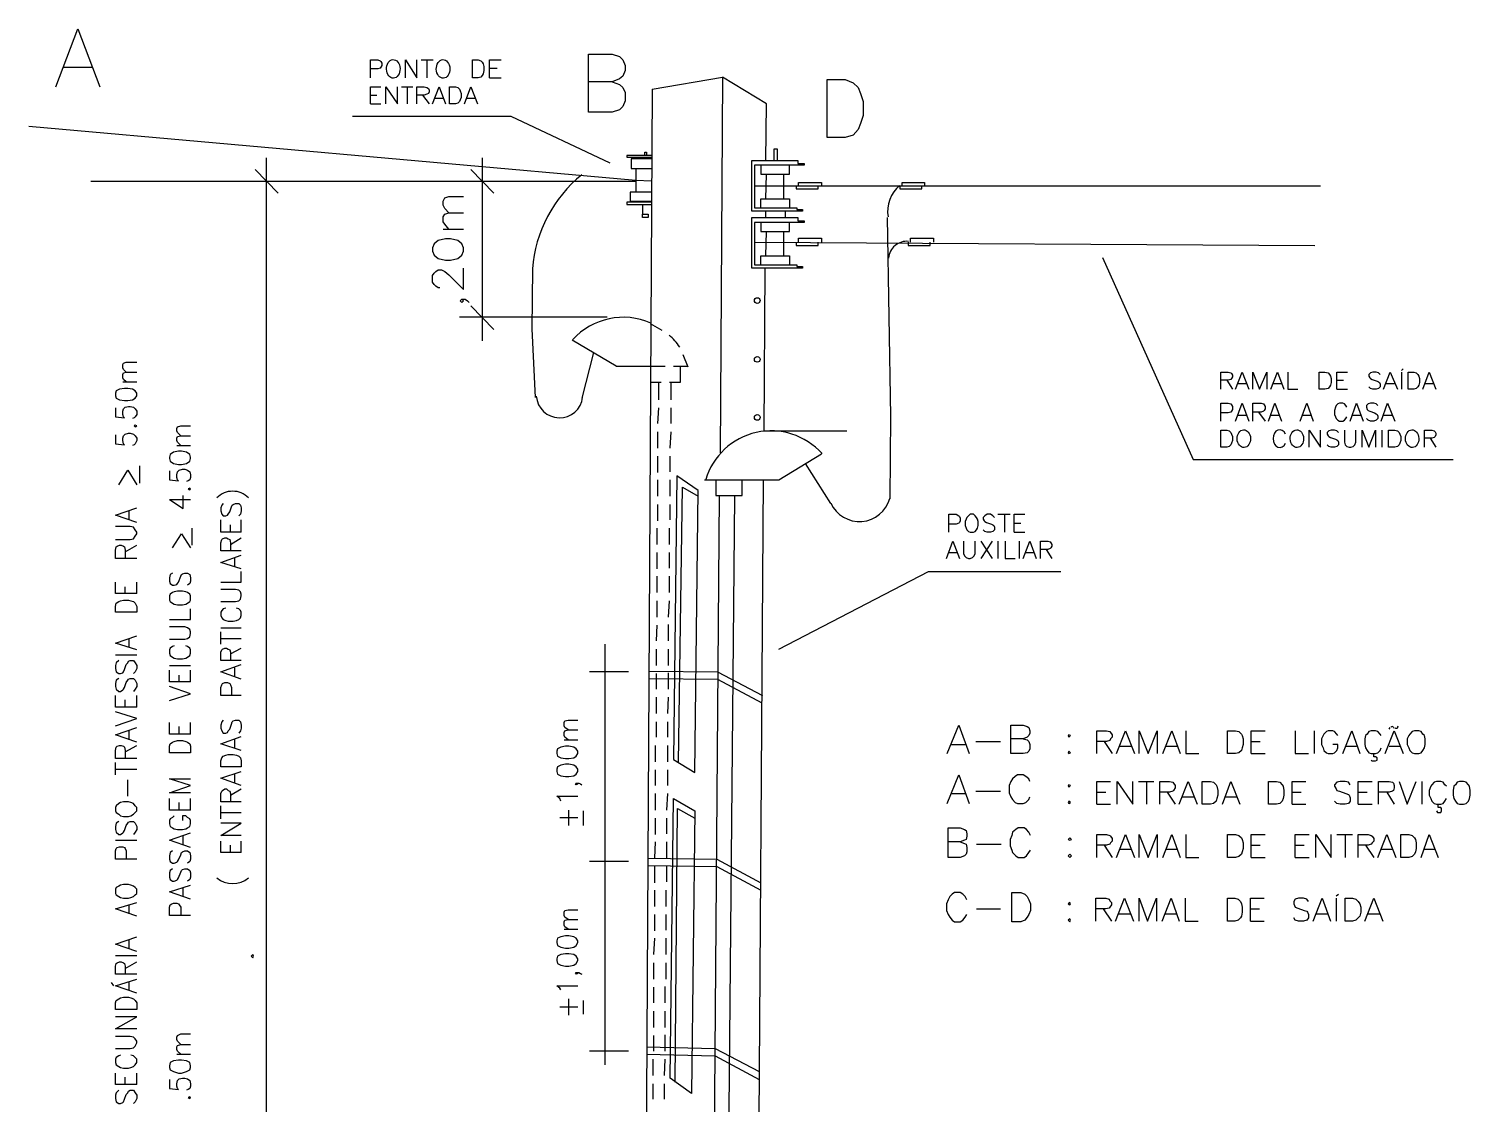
# Model space of a CAD drawing. Header units: millimetres. Extents: x 58 to 939, y 54 to 473.
# Drawn here: x 90.6 to 165.3, y 416.5 to 472.2 of the extents above; entities that cross this region are included whole.
import ezdxf

# ---------------------------------------------------------------- set-up
doc = ezdxf.new("R2010")
doc.units = ezdxf.units.MM
doc.layers.add('PDF_Geometry', color=7, linetype='Continuous')

msp = doc.modelspace()

# ---------------------------------------------------------------- linework, layer by layer
at = {"layer": 'PDF_Geometry', "lineweight": -3}
for points in [[(92.015, 469.197), (93.158, 472.202), (94.301, 469.197)], [(108.314, 469.662), (108.314, 470.594), (108.695, 470.594), (108.822, 470.551), (108.864, 470.509), (108.906, 470.424), (108.906, 470.297), (108.864, 470.213), (108.822, 470.17), (108.695, 470.128), (108.314, 470.128)], [(110.134, 469.662), (110.134, 470.594), (110.727, 469.662), (110.727, 470.594)], [(110.938, 470.594), (111.573, 470.594)], [(111.235, 470.594), (111.235, 469.662)], [(114.494, 469.662), (114.494, 470.594), (115.087, 470.594)], [(119.617, 467.884), (119.617, 470.89), (120.845, 470.89), (121.226, 470.763), (121.395, 470.594), (121.522, 470.297), (121.522, 470.043), (121.395, 469.747), (121.226, 469.62), (120.845, 469.451), (119.617, 469.451)], [(92.438, 470.213), (93.877, 470.213)], [(114.494, 470.17), (114.875, 470.17)], [(108.314, 468.308), (108.314, 469.197), (108.864, 469.197)], [(109.118, 468.308), (109.118, 469.197), (109.711, 468.308), (109.711, 469.197)], [(109.922, 469.197), (110.515, 469.197)], [(110.219, 469.197), (110.219, 468.308)], [(110.727, 468.308), (110.727, 469.197), (111.108, 469.197), (111.235, 469.154), (111.319, 469.112), (111.362, 469.027), (111.362, 468.943), (111.319, 468.858), (111.235, 468.816), (111.108, 468.773), (110.727, 468.773)], [(111.531, 468.308), (111.87, 469.197), (112.208, 468.308)], [(113.182, 468.308), (113.521, 469.197), (113.859, 468.308)], [(114.494, 469.662), (115.087, 469.662)], [(120.845, 469.451), (121.226, 469.324), (121.395, 469.154), (121.522, 468.9), (121.522, 468.477), (121.395, 468.181), (121.226, 468.011), (120.845, 467.884), (119.617, 467.884)], [(122.919, 469.07), (122.58, 410.648)], [(122.919, 469.07), (126.56, 469.705), (126.433, 450.231)], [(128.804, 465.386), (128.846, 468.308), (126.56, 469.705)], [(108.314, 468.773), (108.652, 468.773)], [(108.314, 468.308), (108.864, 468.308)], [(111.023, 468.773), (111.362, 468.308)], [(111.658, 468.604), (112.081, 468.604)], [(113.309, 468.604), (113.732, 468.604)], [(107.382, 467.673), (115.595, 467.673), (120.718, 465.259)], [(90.618, 467.165), (122.072, 464.37), (122.877, 464.328)], [(102.937, 382.791), (102.937, 465.513)], [(114.113, 465.513), (114.113, 456.03)], [(122.919, 465.64), (121.607, 465.64), (121.607, 465.556), (122.919, 465.556)], [(122.919, 465.471), (121.818, 465.471), (121.818, 464.963), (122.877, 464.963)], [(122.538, 465.64), (122.538, 465.81), (122.623, 465.81), (122.623, 465.64)], [(129.227, 465.386), (129.227, 465.979), (129.396, 465.979), (129.396, 465.386)], [(103.53, 463.693), (102.344, 464.921)], [(114.706, 463.693), (113.521, 464.921)], [(122.072, 464.963), (122.072, 463.735)], [(128.55, 465.132), (128.55, 464.667), (130.031, 464.667), (130.031, 465.132)], [(128.804, 463.397), (128.846, 464.667)], [(129.735, 463.397), (129.735, 464.667)], [(122.072, 464.286), (93.835, 464.286)], [(112.716, 464.286), (101.752, 464.286)], [(118.262, 464.286), (112.928, 464.286)], [(128.211, 464.074), (157.549, 464.074)], [(130.37, 464.074), (130.37, 463.905), (131.513, 463.905), (131.513, 464.074)], [(130.497, 464.074), (130.497, 464.243), (131.682, 464.243), (131.682, 464.074)], [(135.747, 464.074), (135.747, 463.905), (136.89, 463.905), (136.89, 464.074)], [(135.874, 464.074), (135.874, 464.243), (137.017, 464.243), (137.017, 464.074)], [(112.378, 462.677), (112.166, 462.889), (112.081, 463.058), (112.081, 463.27), (112.166, 463.439), (112.378, 463.524), (113.14, 463.524)], [(122.877, 463.227), (121.607, 463.227), (121.607, 463.1), (122.877, 463.1)], [(122.877, 463.735), (121.776, 463.735), (121.776, 463.27), (122.877, 463.27)], [(122.411, 463.1), (122.411, 462.592), (122.707, 462.592), (122.707, 462.423), (122.411, 462.423), (122.411, 462.592)], [(128.55, 462.931), (128.55, 463.397), (130.031, 463.397), (130.031, 462.931)], [(112.378, 461.83), (112.166, 462.084), (112.081, 462.211), (112.081, 462.465), (112.166, 462.592), (112.378, 462.677), (113.14, 462.677)], [(128.804, 462.423), (128.804, 462.762)], [(129.82, 462.423), (129.82, 462.762)], [(135.239, 447.86), (135.281, 452.136), (135.112, 462.423)], [(112.081, 461.83), (113.14, 461.83)], [(128.55, 462.169), (128.55, 461.703), (130.031, 461.703), (130.031, 462.169)], [(128.804, 460.433), (128.846, 461.703)], [(129.735, 460.433), (129.735, 461.703)], [(128.211, 461.153), (157.253, 460.984)], [(130.37, 461.153), (130.37, 460.984), (131.513, 460.984), (131.513, 461.153)], [(130.497, 461.153), (130.497, 461.365), (131.682, 461.365), (131.682, 461.153)], [(136.17, 461.153), (136.17, 460.984), (137.313, 460.984), (137.313, 461.153)], [(136.297, 461.153), (136.297, 461.365), (137.482, 461.365), (137.482, 461.153)], [(128.55, 459.968), (128.55, 460.433), (130.031, 460.433), (130.031, 459.968)], [(146.246, 460.349), (150.945, 449.892), (164.407, 449.892)], [(111.912, 458.782), (111.827, 458.782), (111.7, 458.867), (111.616, 458.952), (111.531, 459.079), (111.531, 459.417), (111.616, 459.544), (111.7, 459.629), (111.827, 459.714), (111.997, 459.714), (112.166, 459.629), (112.378, 459.46), (113.14, 458.698), (113.14, 459.798)], [(116.865, 453.109), (116.696, 456.665), (116.738, 459.756)], [(128.719, 451.374), (128.761, 459.798)], [(113.055, 458.19), (113.14, 458.105), (113.055, 458.02), (112.97, 458.105), (113.055, 458.19), (113.224, 458.19), (113.351, 458.105), (113.436, 458.02)], [(113.521, 457.851), (114.706, 456.623)], [(120.591, 457.258), (112.928, 457.258)], [(123.427, 456.581), (122.834, 456.919)], [(121.056, 454.718), (118.77, 456.073)], [(95.655, 454.422), (95.528, 454.549), (95.486, 454.633), (95.486, 454.803), (95.528, 454.887), (95.655, 454.93), (96.206, 454.93)], [(119.871, 455.438), (119.278, 453.067)], [(124.782, 454.676), (124.528, 455.311)], [(95.655, 453.914), (95.528, 454.041), (95.486, 454.125), (95.486, 454.295), (95.528, 454.379), (95.655, 454.422), (96.206, 454.422)], [(121.056, 454.718), (122.834, 454.718)], [(122.834, 454.718), (123.596, 454.718)], [(124.358, 454.718), (124.358, 453.871), (123.808, 453.871)], [(124.02, 454.718), (124.782, 454.718)], [(152.384, 453.533), (152.384, 454.422), (152.765, 454.422), (152.892, 454.379), (152.934, 454.337), (152.977, 454.252), (152.977, 454.168), (152.934, 454.083), (152.892, 454.041), (152.765, 453.998), (152.384, 453.998)], [(153.146, 453.533), (153.485, 454.422), (153.823, 453.533)], [(154.035, 453.533), (154.035, 454.422), (154.374, 453.533), (154.755, 454.422), (154.755, 453.533)], [(154.967, 453.533), (155.305, 454.422), (155.644, 453.533)], [(155.856, 454.422), (155.856, 453.533), (156.364, 453.533)], [(158.396, 453.533), (158.396, 454.422), (158.946, 454.422)], [(160.639, 454.295), (160.555, 454.379), (160.428, 454.422), (160.258, 454.422), (160.131, 454.379), (160.047, 454.295), (160.047, 454.21), (160.089, 454.125), (160.131, 454.083), (160.216, 454.041), (160.47, 453.956), (160.555, 453.914), (160.597, 453.871), (160.639, 453.787), (160.639, 453.66), (160.555, 453.575), (160.428, 453.533), (160.258, 453.533), (160.131, 453.575), (160.047, 453.66)], [(160.809, 453.533), (161.147, 454.422), (161.528, 453.533)], [(161.74, 454.506), (161.825, 454.591)], [(161.74, 454.422), (161.74, 453.533)], [(162.841, 453.533), (163.179, 454.422), (163.518, 453.533)], [(95.486, 453.914), (96.206, 453.914)], [(123.385, 453.871), (122.834, 453.871)], [(123.258, 452.982), (123.258, 453.871)], [(123.893, 452.982), (123.893, 453.871)], [(152.68, 453.998), (152.977, 453.533)], [(153.273, 453.829), (153.696, 453.829)], [(155.094, 453.829), (155.517, 453.829)], [(158.396, 453.998), (158.734, 453.998)], [(158.396, 453.533), (158.946, 453.533)], [(160.936, 453.829), (161.401, 453.829)], [(162.968, 453.829), (163.391, 453.829)], [(95.105, 452.559), (95.105, 452.093), (95.571, 452.051), (95.528, 452.093), (95.486, 452.22), (95.486, 452.39), (95.528, 452.517), (95.613, 452.601), (95.782, 452.644), (95.867, 452.644), (96.036, 452.601), (96.121, 452.517), (96.206, 452.39), (96.206, 452.22), (96.121, 452.093), (96.079, 452.051), (95.994, 452.009)], [(123.215, 451.755), (123.258, 452.559)], [(123.893, 451.755), (123.893, 452.559)], [(152.384, 451.882), (152.384, 452.813), (152.765, 452.813), (152.892, 452.771), (152.934, 452.728), (152.977, 452.644), (152.977, 452.474), (152.934, 452.39), (152.892, 452.347), (152.765, 452.305), (152.384, 452.305)], [(153.146, 451.882), (153.485, 452.813), (153.823, 451.882)], [(154.035, 451.882), (154.035, 452.813), (154.459, 452.813), (154.586, 452.771), (154.628, 452.728), (154.67, 452.644), (154.67, 452.517), (154.628, 452.432), (154.586, 452.39), (154.459, 452.347), (154.035, 452.347)], [(154.84, 451.882), (155.178, 452.813), (155.517, 451.882)], [(156.491, 451.882), (156.829, 452.813), (157.168, 451.882)], [(158.904, 452.601), (158.861, 452.686), (158.777, 452.771), (158.692, 452.813), (158.523, 452.813), (158.438, 452.771), (158.353, 452.686), (158.311, 452.601), (158.269, 452.432), (158.269, 452.22), (158.311, 452.093), (158.353, 452.009), (158.438, 451.924), (158.523, 451.882), (158.692, 451.882), (158.777, 451.924), (158.861, 452.009), (158.904, 452.093)], [(159.073, 451.882), (159.412, 452.813), (159.75, 451.882)], [(160.512, 452.686), (160.428, 452.771), (160.301, 452.813), (160.131, 452.813), (160.004, 452.771), (159.92, 452.686), (159.92, 452.601), (159.962, 452.474), (160.004, 452.432), (160.089, 452.39), (160.343, 452.305), (160.428, 452.263), (160.47, 452.22), (160.512, 452.136), (160.512, 452.009), (160.428, 451.924), (160.301, 451.882), (160.131, 451.882), (160.004, 451.924), (159.92, 452.009)], [(160.682, 451.882), (161.02, 452.813), (161.401, 451.882)], [(153.273, 452.178), (153.696, 452.178)], [(154.332, 452.347), (154.67, 451.882)], [(154.967, 452.178), (155.39, 452.178)], [(156.618, 452.178), (157.041, 452.178)], [(159.2, 452.178), (159.623, 452.178)], [(160.809, 452.178), (161.274, 452.178)], [(95.105, 451.162), (95.105, 450.696), (95.571, 450.654), (95.528, 450.696), (95.486, 450.866), (95.486, 450.993), (95.528, 451.12), (95.613, 451.204), (95.782, 451.247), (95.867, 451.247), (96.036, 451.204), (96.121, 451.12), (96.206, 450.993), (96.206, 450.866), (96.121, 450.696), (96.079, 450.654), (95.994, 450.612)], [(98.492, 451.12), (98.323, 451.289), (98.28, 451.374), (98.28, 451.501), (98.323, 451.585), (98.492, 451.628), (99, 451.628)], [(98.492, 450.612), (98.323, 450.781), (98.28, 450.866), (98.28, 450.993), (98.323, 451.077), (98.492, 451.12), (99, 451.12)], [(123.215, 450.485), (123.215, 451.331)], [(123.85, 450.485), (123.893, 451.331)], [(128.719, 451.374), (132.995, 451.374)], [(156.956, 450.527), (156.956, 451.416), (157.549, 450.527), (157.549, 451.416)], [(158.48, 451.289), (158.396, 451.374), (158.269, 451.416), (158.099, 451.416), (157.972, 451.374), (157.888, 451.289), (157.888, 451.204), (157.93, 451.12), (157.972, 451.077), (158.057, 451.035), (158.311, 450.95), (158.396, 450.908), (158.438, 450.866), (158.48, 450.781), (158.48, 450.654), (158.396, 450.569), (158.269, 450.527), (158.099, 450.527), (157.972, 450.569), (157.888, 450.654)], [(158.777, 451.416), (158.777, 450.781), (158.819, 450.654), (158.904, 450.569), (159.031, 450.527), (159.115, 450.527), (159.242, 450.569), (159.327, 450.654), (159.369, 450.781), (159.369, 451.416)], [(159.708, 450.527), (159.708, 451.416), (160.047, 450.527), (160.385, 451.416), (160.385, 450.527)], [(160.724, 451.416), (160.724, 450.527)], [(162.925, 450.527), (162.925, 451.416), (163.306, 451.416), (163.433, 451.374), (163.476, 451.331), (163.518, 451.247), (163.518, 451.162), (163.476, 451.077), (163.433, 451.035), (163.306, 450.993), (162.925, 450.993)], [(98.28, 450.612), (99, 450.612)], [(163.222, 450.993), (163.518, 450.527)], [(123.215, 449.215), (123.215, 450.061)], [(123.85, 449.257), (123.85, 450.061)], [(125.629, 448.834), (129.481, 448.834), (131.682, 450.188)], [(130.836, 449.68), (132.148, 447.606)], [(95.274, 448.58), (95.74, 449.342), (96.206, 448.58)], [(96.375, 448.664), (96.375, 449.553)], [(97.899, 449.299), (97.899, 448.834), (98.365, 448.791), (98.323, 448.834), (98.28, 448.961), (98.28, 449.088), (98.323, 449.257), (98.407, 449.342), (98.577, 449.384), (98.704, 449.384), (98.831, 449.342), (98.958, 449.257), (99, 449.088), (99, 448.961), (98.958, 448.834), (98.873, 448.791), (98.788, 448.749)], [(123.215, 447.987), (123.215, 448.834)], [(123.85, 447.987), (123.85, 448.834)], [(126.221, 448.834), (126.221, 448.029), (127.576, 448.029), (127.576, 448.834)], [(128.423, 410.563), (128.677, 448.834)], [(124.274, 434.186), (124.485, 448.453), (125.29, 447.987)], [(96.206, 446.632), (95.105, 447.013), (96.206, 447.394)], [(97.899, 447.818), (98.619, 447.352), (98.619, 448.029)], [(97.899, 447.818), (99, 447.818)], [(100.693, 447.606), (100.609, 447.521), (100.566, 447.394), (100.566, 447.225), (100.609, 447.055), (100.693, 446.971), (100.82, 446.971), (100.905, 447.013), (100.947, 447.055), (101.032, 447.182), (101.117, 447.437), (101.159, 447.521), (101.201, 447.564), (101.328, 447.606), (101.498, 447.606), (101.582, 447.521), (101.625, 447.394), (101.625, 447.225), (101.582, 447.055), (101.498, 446.971)], [(123.215, 446.717), (123.215, 447.564)], [(123.85, 446.759), (123.85, 447.564)], [(126.391, 448.029), (126.094, 410.267)], [(126.856, 410.563), (127.195, 447.987)], [(95.825, 446.759), (95.825, 447.225)], [(101.625, 446.124), (100.566, 446.124), (100.566, 446.759)], [(101.625, 446.124), (101.625, 446.759)], [(138.287, 446.124), (138.287, 447.055), (138.668, 447.055), (138.795, 446.971), (138.837, 446.928), (138.879, 446.844), (138.879, 446.717), (138.837, 446.632), (138.795, 446.59), (138.668, 446.547), (138.287, 446.547)], [(140.657, 446.886), (140.573, 446.971), (140.446, 447.055), (140.276, 447.055), (140.149, 446.971), (140.065, 446.886), (140.065, 446.801), (140.107, 446.717), (140.149, 446.674), (140.234, 446.632), (140.488, 446.547), (140.573, 446.505), (140.615, 446.463), (140.657, 446.378), (140.657, 446.251), (140.573, 446.166), (140.446, 446.124), (140.276, 446.124), (140.149, 446.166), (140.065, 446.251)], [(140.827, 447.055), (141.462, 447.055)], [(141.165, 447.055), (141.165, 446.124)], [(141.673, 446.124), (141.673, 447.055), (142.224, 447.055)], [(141.673, 446.59), (142.012, 446.59)], [(95.105, 445.743), (95.867, 445.743), (96.036, 445.785), (96.121, 445.912), (96.206, 446.039), (96.206, 446.124), (96.121, 446.251), (96.036, 446.378), (95.867, 446.42), (95.105, 446.42)], [(98.069, 445.32), (98.534, 446.039), (99, 445.32)], [(99.085, 445.447), (99.085, 446.336)], [(101.074, 446.124), (101.074, 446.505)], [(123.173, 445.489), (123.173, 446.336)], [(123.808, 445.489), (123.808, 446.336)], [(141.673, 446.124), (142.224, 446.124)], [(96.206, 444.769), (95.105, 444.769), (95.105, 445.193), (95.147, 445.362), (95.19, 445.404), (95.317, 445.447), (95.401, 445.447), (95.528, 445.404), (95.571, 445.362), (95.613, 445.193), (95.613, 444.769)], [(95.613, 445.108), (96.206, 445.447)], [(101.625, 445.15), (100.566, 445.15), (100.566, 445.574), (100.609, 445.743), (100.651, 445.785), (100.778, 445.828), (100.863, 445.828), (100.947, 445.785), (101.032, 445.743), (101.074, 445.574), (101.074, 445.15)], [(101.074, 445.489), (101.625, 445.828)], [(138.16, 444.769), (138.498, 445.658), (138.837, 444.769)], [(139.049, 445.658), (139.049, 445.023), (139.091, 444.896), (139.176, 444.812), (139.303, 444.769), (139.387, 444.769), (139.514, 444.812), (139.599, 444.896), (139.641, 445.023), (139.641, 445.658)], [(139.938, 445.658), (140.53, 444.769)], [(140.53, 445.658), (139.938, 444.769)], [(140.827, 445.658), (140.827, 444.769)], [(141.208, 445.658), (141.208, 444.769), (141.716, 444.769)], [(141.927, 445.658), (141.927, 444.769)], [(142.139, 444.769), (142.478, 445.658), (142.816, 444.769)], [(143.028, 444.769), (143.028, 445.658), (143.409, 445.658), (143.536, 445.616), (143.578, 445.574), (143.621, 445.489), (143.621, 445.404), (143.578, 445.32), (143.536, 445.277), (143.409, 445.235), (143.028, 445.235)], [(143.324, 445.235), (143.621, 444.769)], [(101.625, 444.219), (100.566, 444.558), (101.625, 444.939)], [(101.286, 444.346), (101.286, 444.812)], [(123.173, 444.219), (123.173, 445.066)], [(123.808, 444.261), (123.808, 445.066)], [(138.287, 445.066), (138.71, 445.066)], [(142.266, 445.066), (142.689, 445.066)], [(98.069, 444.007), (97.942, 443.923), (97.899, 443.753), (97.899, 443.584), (97.942, 443.457), (98.069, 443.372), (98.153, 443.372), (98.28, 443.415), (98.323, 443.457), (98.365, 443.542), (98.492, 443.838), (98.534, 443.923), (98.577, 443.965), (98.704, 444.007), (98.831, 444.007), (98.958, 443.923), (99, 443.753), (99, 443.584), (98.958, 443.457), (98.831, 443.372)], [(100.566, 443.542), (101.625, 443.542), (101.625, 444.092)], [(123.173, 442.991), (123.173, 443.838)], [(123.808, 442.991), (123.808, 443.838)], [(129.481, 440.07), (137.228, 444.092), (144.086, 444.092)], [(96.206, 442.949), (95.105, 442.949), (95.105, 443.542)], [(95.613, 442.949), (95.613, 443.288)], [(96.206, 442.949), (96.206, 443.542)], [(100.566, 442.526), (101.328, 442.526), (101.498, 442.568), (101.582, 442.653), (101.625, 442.822), (101.625, 442.907), (101.582, 443.034), (101.498, 443.118), (101.328, 443.161), (100.566, 443.161)], [(97.899, 441.594), (99, 441.594), (99, 442.145)], [(100.82, 442.187), (100.693, 442.145), (100.609, 442.06), (100.566, 441.975), (100.566, 441.806), (100.609, 441.679), (100.693, 441.594), (100.82, 441.552), (100.947, 441.51), (101.201, 441.51), (101.371, 441.552), (101.498, 441.594), (101.582, 441.679), (101.625, 441.806), (101.625, 441.975), (101.582, 442.06), (101.498, 442.145), (101.371, 442.187)], [(123.173, 441.721), (123.173, 442.568)], [(123.766, 441.721), (123.808, 442.568)], [(96.206, 440.028), (95.105, 440.367), (96.206, 440.748)], [(95.825, 440.155), (95.825, 440.621)], [(97.899, 440.578), (98.704, 440.578), (98.831, 440.621), (98.958, 440.705), (99, 440.875), (99, 440.959), (98.958, 441.086), (98.831, 441.171), (98.704, 441.213), (97.899, 441.213)], [(100.566, 441.171), (101.625, 441.171)], [(100.566, 440.324), (100.566, 440.959)], [(100.566, 440.621), (101.625, 440.621)], [(123.131, 440.494), (123.173, 441.298)], [(123.766, 440.494), (123.766, 441.34)], [(98.153, 440.24), (98.069, 440.197), (97.942, 440.113), (97.899, 440.028), (97.899, 439.859), (97.942, 439.732), (98.069, 439.647), (98.153, 439.605), (98.323, 439.562), (98.577, 439.562), (98.746, 439.605), (98.831, 439.647), (98.958, 439.732), (99, 439.859), (99, 440.028), (98.958, 440.113), (98.831, 440.197), (98.746, 440.24)], [(101.625, 439.478), (100.566, 439.478), (100.566, 439.901), (100.609, 440.028), (100.651, 440.07), (100.778, 440.113), (100.863, 440.113), (100.947, 440.07), (101.032, 440.028), (101.074, 439.901), (101.074, 439.478)], [(101.074, 439.816), (101.625, 440.113)], [(120.464, 440.324), (120.464, 418.522)], [(123.131, 439.224), (123.131, 440.07)], [(123.766, 439.224), (123.766, 440.07)], [(95.105, 439.774), (96.206, 439.774)], [(95.274, 439.478), (95.147, 439.351), (95.105, 439.224), (95.105, 439.054), (95.147, 438.885), (95.274, 438.8), (95.359, 438.8), (95.486, 438.843), (95.528, 438.885), (95.571, 439.012), (95.655, 439.266), (95.74, 439.351), (95.782, 439.435), (95.867, 439.478), (96.036, 439.478), (96.121, 439.351), (96.206, 439.224), (96.206, 439.054), (96.121, 438.885), (96.036, 438.8)], [(97.899, 439.224), (99, 439.224)], [(101.625, 438.504), (100.566, 438.885), (101.625, 439.266)], [(95.274, 438.546), (95.147, 438.462), (95.105, 438.292), (95.105, 438.123), (95.147, 437.996), (95.274, 437.869), (95.359, 437.869), (95.486, 437.954), (95.528, 437.996), (95.571, 438.081), (95.655, 438.335), (95.74, 438.462), (95.782, 438.504), (95.867, 438.546), (96.036, 438.546), (96.121, 438.462), (96.206, 438.292), (96.206, 438.123), (96.121, 437.996), (96.036, 437.869)], [(99, 438.377), (97.899, 438.377), (97.899, 438.97)], [(98.407, 438.377), (98.407, 438.716)], [(99, 438.377), (99, 438.97)], [(101.286, 438.631), (101.286, 439.097)], [(121.691, 438.885), (119.659, 438.885)], [(122.75, 438.927), (126.306, 438.885), (128.634, 437.657)], [(122.75, 438.546), (126.306, 438.504), (128.592, 437.276)], [(123.131, 437.996), (123.131, 438.8)], [(123.766, 437.996), (123.766, 438.843)], [(96.206, 437.064), (95.105, 437.064), (95.105, 437.657)], [(96.206, 437.064), (96.206, 437.657)], [(97.899, 437.403), (99, 437.742), (97.899, 438.123)], [(101.625, 437.657), (100.566, 437.657), (100.566, 438.081), (100.609, 438.208), (100.651, 438.292), (100.778, 438.335), (100.905, 438.335), (101.032, 438.292), (101.074, 438.208), (101.117, 438.081), (101.117, 437.657)], [(95.613, 437.064), (95.613, 437.445)], [(123.131, 436.726), (123.131, 437.572)], [(123.723, 436.726), (123.766, 437.572)], [(95.105, 436.091), (96.206, 436.472), (95.105, 436.81)], [(99, 435.667), (97.899, 435.667), (97.899, 436.26)], [(99, 435.667), (99, 436.26)], [(100.693, 436.387), (100.609, 436.302), (100.566, 436.133), (100.566, 435.964), (100.609, 435.837), (100.693, 435.71), (100.82, 435.71), (100.905, 435.752), (100.947, 435.837), (101.032, 435.921), (101.117, 436.175), (101.159, 436.302), (101.201, 436.345), (101.328, 436.387), (101.498, 436.387), (101.582, 436.302), (101.625, 436.133), (101.625, 435.964), (101.582, 435.837), (101.498, 435.71)], [(118.559, 435.879), (118.389, 436.006), (118.347, 436.091), (118.347, 436.26), (118.389, 436.345), (118.559, 436.387), (119.067, 436.387)], [(123.131, 435.498), (123.131, 436.302)], [(123.723, 435.498), (123.723, 436.302)], [(138.202, 434.651), (138.795, 436.133), (139.345, 434.651)], [(141.504, 434.651), (141.504, 436.133), (142.139, 436.133), (142.351, 436.048), (142.435, 436.006), (142.478, 435.837), (142.478, 435.71), (142.435, 435.583), (142.351, 435.498), (142.139, 435.413), (141.504, 435.413)], [(96.206, 435.244), (95.105, 435.625), (96.206, 436.006)], [(95.825, 435.371), (95.825, 435.837)], [(98.407, 435.667), (98.407, 436.048)], [(101.625, 434.821), (100.566, 435.159), (101.625, 435.54)], [(101.286, 434.948), (101.286, 435.413)], [(118.559, 435.371), (118.389, 435.498), (118.347, 435.583), (118.347, 435.752), (118.389, 435.837), (118.559, 435.879), (119.067, 435.879)], [(142.139, 435.413), (142.351, 435.371), (142.435, 435.286), (142.478, 435.117), (142.478, 434.905), (142.435, 434.778), (142.351, 434.694), (142.139, 434.651), (141.504, 434.651)], [(145.949, 434.651), (145.949, 435.837), (146.457, 435.837), (146.627, 435.794), (146.669, 435.752), (146.754, 435.625), (146.754, 435.498), (146.669, 435.413), (146.627, 435.329), (146.457, 435.286), (145.949, 435.286)], [(146.965, 434.651), (147.431, 435.837), (147.897, 434.651)], [(148.151, 434.651), (148.151, 435.837), (148.616, 434.651), (149.082, 435.837), (149.082, 434.651)], [(149.378, 434.651), (149.844, 435.837), (150.267, 434.651)], [(150.564, 435.837), (150.564, 434.651), (151.241, 434.651)], [(153.951, 434.651), (153.951, 435.837), (154.67, 435.837)], [(156.237, 435.837), (156.237, 434.651), (156.914, 434.651)], [(157.21, 435.837), (157.21, 434.651)], [(158.438, 435.583), (158.396, 435.667), (158.269, 435.794), (158.184, 435.837), (157.93, 435.837), (157.845, 435.794), (157.718, 435.667), (157.676, 435.583), (157.591, 435.413), (157.591, 435.117), (157.676, 434.948), (157.718, 434.821), (157.845, 434.694), (157.93, 434.651), (158.184, 434.651), (158.269, 434.694), (158.396, 434.821), (158.438, 434.948), (158.438, 435.117), (158.184, 435.117)], [(158.692, 434.651), (159.158, 435.837), (159.581, 434.651)], [(160.682, 435.583), (160.639, 435.667), (160.512, 435.794), (160.385, 435.837), (160.174, 435.837), (160.047, 435.794), (159.962, 435.667), (159.877, 435.583), (159.835, 435.413), (159.835, 435.117), (159.877, 434.948), (159.962, 434.821), (160.047, 434.694), (160.174, 434.651), (160.385, 434.651), (160.512, 434.694), (160.639, 434.821), (160.682, 434.948)], [(160.893, 434.651), (161.359, 435.837), (161.825, 434.651)], [(161.105, 435.921), (161.147, 436.006)], [(161.317, 436.006), (161.359, 435.964)], [(161.528, 435.964), (161.571, 436.091)], [(96.206, 434.397), (95.105, 434.397), (95.105, 434.821), (95.147, 434.99), (95.19, 435.032), (95.317, 435.075), (95.401, 435.075), (95.528, 435.032), (95.571, 434.99), (95.613, 434.821), (95.613, 434.397)], [(95.613, 434.736), (96.206, 435.075)], [(118.347, 435.371), (119.067, 435.371)], [(123.088, 434.228), (123.088, 435.075)], [(123.723, 434.228), (123.723, 435.075)], [(138.414, 435.117), (139.133, 435.117)], [(139.684, 435.286), (140.954, 435.286)], [(146.33, 435.286), (146.754, 434.651)], [(147.135, 435.032), (147.727, 435.032)], [(149.548, 435.032), (150.098, 435.032)], [(153.951, 435.286), (154.416, 435.286)], [(153.951, 434.651), (154.67, 434.651)], [(158.861, 435.032), (159.412, 435.032)], [(160.174, 434.313), (160.216, 434.27), (160.385, 434.27), (160.47, 434.313), (160.47, 434.44), (160.385, 434.482), (160.301, 434.482), (160.301, 434.651)], [(161.105, 435.032), (161.655, 435.032)], [(95.105, 433.551), (95.105, 434.186)], [(95.105, 433.847), (96.206, 433.847)], [(95.74, 432.45), (95.74, 433.297)], [(99, 432.619), (97.899, 432.619), (99, 433), (97.899, 433.339), (99, 433.339)], [(101.625, 433), (100.566, 433.381), (101.625, 433.72)], [(101.286, 433.127), (101.286, 433.593)], [(123.088, 433), (123.088, 433.805)], [(123.723, 433), (123.723, 433.805)], [(138.202, 432.069), (138.795, 433.551), (139.345, 432.069)], [(142.478, 433.212), (142.435, 433.339), (142.266, 433.466), (142.139, 433.551), (141.843, 433.551), (141.716, 433.466), (141.589, 433.339), (141.504, 433.212), (141.419, 433), (141.419, 432.619), (141.504, 432.408), (141.589, 432.281), (141.716, 432.111), (141.843, 432.069), (142.139, 432.069), (142.266, 432.111), (142.435, 432.281), (142.478, 432.408)], [(145.949, 432.027), (145.949, 433.212), (146.669, 433.212)], [(147.008, 432.027), (147.008, 433.212), (147.812, 432.027), (147.812, 433.212)], [(148.108, 433.212), (148.913, 433.212)], [(148.532, 433.212), (148.532, 432.027)], [(149.209, 432.027), (149.209, 433.212), (149.717, 433.212), (149.886, 433.17), (149.929, 433.127), (150.013, 433), (150.013, 432.873), (149.929, 432.746), (149.886, 432.704), (149.717, 432.662), (149.209, 432.662)], [(150.225, 432.027), (150.691, 433.212), (151.156, 432.027)], [(152.469, 432.027), (152.892, 433.212), (153.358, 432.027)], [(156.067, 432.027), (156.067, 433.212), (156.787, 433.212)], [(159.073, 433.043), (158.988, 433.17), (158.819, 433.212), (158.565, 433.212), (158.396, 433.17), (158.269, 433.043), (158.269, 432.958), (158.353, 432.831), (158.396, 432.746), (158.523, 432.704), (158.861, 432.577), (158.988, 432.535), (159.031, 432.492), (159.073, 432.365), (159.073, 432.196), (158.988, 432.069), (158.819, 432.027), (158.565, 432.027), (158.396, 432.069), (158.269, 432.196)], [(159.496, 432.027), (159.496, 433.212), (160.216, 433.212)], [(160.555, 432.027), (160.555, 433.212), (161.105, 433.212), (161.274, 433.17), (161.317, 433.127), (161.359, 433), (161.359, 432.873), (161.317, 432.746), (161.274, 432.704), (161.105, 432.662), (160.555, 432.662)], [(161.613, 433.212), (162.036, 432.027), (162.502, 433.212)], [(162.798, 433.212), (162.798, 432.027)], [(164.069, 432.958), (163.984, 433.043), (163.899, 433.17), (163.772, 433.212), (163.56, 433.212), (163.433, 433.17), (163.306, 433.043), (163.264, 432.958), (163.179, 432.746), (163.179, 432.492), (163.264, 432.323), (163.306, 432.196), (163.433, 432.069), (163.56, 432.027), (163.772, 432.027), (163.899, 432.069), (163.984, 432.196), (164.069, 432.323)], [(101.625, 432.154), (100.566, 432.154), (100.566, 432.577), (100.609, 432.704), (100.651, 432.746), (100.778, 432.831), (100.863, 432.831), (100.947, 432.746), (101.032, 432.704), (101.074, 432.577), (101.074, 432.154)], [(101.074, 432.492), (101.625, 432.831)], [(118.178, 432.196), (118.135, 432.323), (117.966, 432.45), (119.067, 432.45)], [(118.982, 433.127), (119.067, 433.085), (118.982, 433.043), (118.94, 433.085), (118.982, 433.127), (119.109, 433.127), (119.194, 433.085), (119.278, 433.043)], [(123.088, 431.73), (123.088, 432.577)], [(123.681, 431.73), (123.723, 432.577)], [(138.414, 432.577), (139.133, 432.577)], [(139.684, 432.704), (140.954, 432.704)], [(145.949, 432.662), (146.415, 432.662)], [(149.59, 432.662), (150.013, 432.027)], [(150.394, 432.408), (150.987, 432.408)], [(152.638, 432.408), (153.188, 432.408)], [(156.067, 432.662), (156.533, 432.662)], [(159.496, 432.662), (159.962, 432.662)], [(160.978, 432.662), (161.359, 432.027)], [(99, 431.73), (97.899, 431.73), (97.899, 432.323)], [(98.407, 431.73), (98.407, 432.111)], [(99, 431.73), (99, 432.323)], [(100.566, 431.265), (100.566, 431.942)], [(118.601, 430.926), (118.601, 431.73)], [(119.363, 430.926), (119.363, 431.688)], [(124.104, 417.633), (124.231, 431.815), (125.121, 431.307)], [(145.949, 432.027), (146.669, 432.027)], [(156.067, 432.027), (156.787, 432.027)], [(159.496, 432.027), (160.216, 432.027)], [(163.56, 431.688), (163.603, 431.603), (163.772, 431.603), (163.815, 431.688), (163.815, 431.815), (163.772, 431.857), (163.645, 431.857), (163.645, 432.027)], [(95.274, 431.138), (95.147, 431.053), (95.105, 430.884), (95.105, 430.714), (95.147, 430.587), (95.274, 430.46), (95.359, 430.46), (95.486, 430.545), (95.528, 430.587), (95.571, 430.672), (95.655, 430.926), (95.74, 431.053), (95.782, 431.095), (95.867, 431.138), (96.036, 431.138), (96.121, 431.053), (96.206, 430.884), (96.206, 430.714), (96.121, 430.587), (96.036, 430.46)], [(98.153, 431.434), (98.069, 431.349), (97.942, 431.265), (97.899, 431.18), (97.899, 431.011), (97.942, 430.884), (98.069, 430.799), (98.153, 430.757), (98.323, 430.714), (98.577, 430.714), (98.746, 430.757), (98.831, 430.799), (98.958, 430.884), (99, 431.011), (99, 431.18), (98.958, 431.265), (98.831, 431.349), (98.746, 431.434), (98.577, 431.434), (98.577, 431.18)], [(100.566, 431.603), (101.625, 431.603)], [(101.625, 430.418), (100.566, 430.418), (101.625, 431.053), (100.566, 431.053)], [(118.135, 431.349), (119.067, 431.349)], [(123.088, 430.46), (123.088, 431.307)], [(123.681, 430.503), (123.681, 431.307)], [(95.105, 430.164), (96.206, 430.164)], [(99, 429.783), (97.899, 430.164), (99, 430.545)], [(98.619, 429.952), (98.619, 430.376)], [(138.244, 429.275), (138.244, 430.799), (138.879, 430.799), (139.091, 430.714), (139.176, 430.672), (139.218, 430.503), (139.218, 430.376), (139.176, 430.206), (139.091, 430.164), (138.879, 430.079), (138.244, 430.079)], [(142.52, 430.418), (142.435, 430.587), (142.308, 430.714), (142.181, 430.799), (141.885, 430.799), (141.758, 430.714), (141.589, 430.587), (141.546, 430.418), (141.462, 430.206), (141.462, 429.868), (141.546, 429.656), (141.589, 429.529), (141.758, 429.36), (141.885, 429.275), (142.181, 429.275), (142.308, 429.36), (142.435, 429.529), (142.52, 429.656)], [(145.949, 429.275), (145.949, 430.46), (146.457, 430.46), (146.627, 430.418), (146.669, 430.376), (146.754, 430.249), (146.754, 430.122), (146.669, 430.037), (146.627, 429.952), (146.457, 429.91), (145.949, 429.91)], [(146.965, 429.275), (147.431, 430.46), (147.897, 429.275)], [(148.151, 429.275), (148.151, 430.46), (148.616, 429.275), (149.082, 430.46), (149.082, 429.275)], [(149.378, 429.275), (149.844, 430.46), (150.267, 429.275)], [(150.564, 430.46), (150.564, 429.275), (151.241, 429.275)], [(153.951, 429.275), (153.951, 430.46), (154.67, 430.46)], [(156.237, 429.275), (156.237, 430.46), (156.956, 430.46)], [(157.295, 429.275), (157.295, 430.46), (158.099, 429.275), (158.099, 430.46)], [(158.396, 430.46), (159.2, 430.46)], [(158.819, 430.46), (158.819, 429.275)], [(159.496, 429.275), (159.496, 430.46), (160.004, 430.46), (160.174, 430.418), (160.216, 430.376), (160.301, 430.249), (160.301, 430.122), (160.216, 430.037), (160.174, 429.952), (160.004, 429.91), (159.496, 429.91)], [(160.512, 429.275), (160.978, 430.46), (161.444, 429.275)], [(162.756, 429.275), (163.179, 430.46), (163.645, 429.275)], [(96.206, 429.19), (95.105, 429.19), (95.105, 429.614), (95.147, 429.741), (95.19, 429.783), (95.317, 429.825), (95.486, 429.825), (95.571, 429.783), (95.613, 429.741), (95.655, 429.614), (95.655, 429.19)], [(98.069, 429.614), (97.942, 429.529), (97.899, 429.36), (97.899, 429.19), (97.942, 429.063), (98.069, 428.979), (98.153, 428.979), (98.28, 429.021), (98.323, 429.063), (98.365, 429.148), (98.492, 429.402), (98.534, 429.529), (98.577, 429.571), (98.704, 429.614), (98.831, 429.614), (98.958, 429.529), (99, 429.36), (99, 429.19), (98.958, 429.063), (98.831, 428.979)], [(101.625, 429.529), (100.566, 429.529), (100.566, 430.122)], [(101.074, 429.529), (101.074, 429.91)], [(101.625, 429.529), (101.625, 430.122)], [(123.046, 429.233), (123.088, 430.079)], [(123.681, 429.233), (123.681, 430.079)], [(138.879, 430.079), (139.091, 429.995), (139.176, 429.952), (139.218, 429.783), (139.218, 429.571), (139.176, 429.444), (139.091, 429.36), (138.879, 429.275), (138.244, 429.275)], [(139.726, 429.952), (140.996, 429.952)], [(146.33, 429.91), (146.754, 429.275)], [(147.135, 429.698), (147.727, 429.698)], [(149.548, 429.698), (150.098, 429.698)], [(153.951, 429.91), (154.416, 429.91)], [(156.237, 429.91), (156.702, 429.91)], [(159.877, 429.91), (160.301, 429.275)], [(160.682, 429.698), (161.274, 429.698)], [(162.925, 429.698), (163.476, 429.698)], [(98.069, 428.682), (97.942, 428.598), (97.899, 428.471), (97.899, 428.259), (97.942, 428.132), (98.069, 428.047), (98.153, 428.047), (98.28, 428.089), (98.323, 428.132), (98.365, 428.217), (98.492, 428.513), (98.534, 428.598), (98.577, 428.64), (98.704, 428.682), (98.831, 428.682), (98.958, 428.598), (99, 428.471), (99, 428.259), (98.958, 428.132), (98.831, 428.047)], [(121.691, 429.063), (119.659, 429.063)], [(122.665, 429.233), (126.264, 429.19), (128.55, 427.962)], [(122.665, 428.852), (126.264, 428.809), (128.55, 427.581)], [(123.046, 427.962), (123.046, 428.809)], [(123.681, 428.005), (123.681, 428.809)], [(153.951, 429.275), (154.67, 429.275)], [(156.237, 429.275), (156.956, 429.275)], [(99, 427.116), (97.899, 427.497), (99, 427.835)], [(98.619, 427.243), (98.619, 427.708)], [(123.046, 426.735), (123.046, 427.581)], [(123.639, 426.735), (123.639, 427.581)], [(139.218, 427.073), (139.133, 427.243), (139.006, 427.37), (138.879, 427.454), (138.583, 427.454), (138.456, 427.37), (138.329, 427.243), (138.244, 427.073), (138.16, 426.862), (138.16, 426.523), (138.244, 426.311), (138.329, 426.184), (138.456, 426.015), (138.583, 425.93), (138.879, 425.93), (139.006, 426.015), (139.133, 426.184), (139.218, 426.311)], [(158.353, 427.285), (158.48, 427.37)], [(96.206, 426.227), (95.105, 426.608), (96.206, 426.946)], [(95.825, 426.354), (95.825, 426.819)], [(99, 426.269), (97.899, 426.269), (97.899, 426.692), (97.942, 426.819), (98.026, 426.862), (98.111, 426.904), (98.28, 426.904), (98.365, 426.862), (98.407, 426.819), (98.492, 426.692), (98.492, 426.269)], [(118.559, 426.057), (118.389, 426.184), (118.347, 426.269), (118.347, 426.438), (118.389, 426.523), (118.559, 426.565), (119.067, 426.565)], [(139.726, 426.608), (140.954, 426.608)], [(145.907, 425.973), (145.907, 427.158), (146.415, 427.158), (146.584, 427.116), (146.627, 427.031), (146.711, 426.946), (146.711, 426.819), (146.627, 426.692), (146.584, 426.65), (146.415, 426.608), (145.907, 426.608)], [(146.288, 426.608), (146.711, 425.973)], [(146.923, 425.973), (147.389, 427.158), (147.854, 425.973)], [(148.151, 425.973), (148.151, 427.158), (148.574, 425.973), (149.04, 427.158), (149.04, 425.973)], [(149.336, 425.973), (149.802, 427.158), (150.225, 425.973)], [(150.521, 427.158), (150.521, 425.973), (151.199, 425.973)], [(153.908, 425.973), (153.908, 427.158), (154.628, 427.158)], [(153.908, 426.608), (154.374, 426.608)], [(156.914, 426.989), (156.829, 427.116), (156.66, 427.158), (156.406, 427.158), (156.237, 427.116), (156.152, 426.989), (156.152, 426.862), (156.194, 426.777), (156.237, 426.692), (156.364, 426.65), (156.702, 426.523), (156.829, 426.481), (156.872, 426.438), (156.914, 426.311), (156.914, 426.142), (156.829, 426.015), (156.66, 425.973), (156.406, 425.973), (156.237, 426.015), (156.152, 426.142)], [(157.168, 425.973), (157.634, 427.158), (158.057, 425.973)], [(158.353, 427.158), (158.353, 425.973)], [(159.835, 425.973), (160.301, 427.158), (160.766, 425.973)], [(118.559, 425.549), (118.389, 425.676), (118.347, 425.761), (118.347, 425.93), (118.389, 426.015), (118.559, 426.057), (119.067, 426.057)], [(123.046, 425.465), (123.046, 426.311)], [(123.639, 425.507), (123.639, 426.311)], [(147.092, 426.354), (147.685, 426.354)], [(149.505, 426.354), (150.056, 426.354)], [(153.908, 425.973), (154.628, 425.973)], [(157.337, 426.354), (157.888, 426.354)], [(160.004, 426.354), (160.597, 426.354)], [(96.206, 424.406), (95.105, 424.787), (96.206, 425.168)], [(95.825, 424.533), (95.825, 424.999)], [(118.347, 425.549), (119.067, 425.549)], [(123.004, 424.237), (123.046, 425.084)], [(123.639, 424.237), (123.639, 425.084)], [(95.105, 424.195), (96.206, 424.195)], [(96.206, 423.221), (95.105, 423.221), (95.105, 423.644), (95.147, 423.771), (95.19, 423.814), (95.317, 423.856), (95.401, 423.856), (95.528, 423.814), (95.571, 423.771), (95.613, 423.644), (95.613, 423.221)], [(95.613, 423.517), (96.206, 423.856)], [(123.004, 422.967), (123.004, 423.814)], [(123.639, 422.967), (123.639, 423.814)], [(95.02, 422.628), (94.893, 422.798)], [(96.206, 422.247), (95.105, 422.628), (96.206, 422.967)], [(95.825, 422.374), (95.825, 422.84)], [(118.982, 423.306), (119.067, 423.263), (118.982, 423.221), (118.94, 423.263), (118.982, 423.306), (119.109, 423.306), (119.194, 423.263), (119.278, 423.221)], [(118.178, 422.417), (118.135, 422.501), (117.966, 422.628), (119.067, 422.628)], [(118.601, 421.104), (118.601, 421.951)], [(123.004, 421.739), (123.004, 422.544)], [(123.596, 421.739), (123.596, 422.586)], [(118.135, 421.528), (119.067, 421.528)], [(119.363, 421.147), (119.363, 421.866)], [(123.004, 420.469), (123.004, 421.316)], [(123.596, 420.469), (123.596, 421.316)], [(96.206, 420.385), (95.105, 420.385), (96.206, 421.02), (95.105, 421.02)], [(95.105, 419.369), (95.867, 419.369), (96.036, 419.411), (96.121, 419.496), (96.206, 419.665), (96.206, 419.75), (96.121, 419.877), (96.036, 419.961), (95.867, 420.004), (95.105, 420.004)], [(98.492, 419.58), (98.323, 419.75), (98.28, 419.834), (98.28, 419.961), (98.323, 420.046), (98.492, 420.131), (99, 420.131)], [(123.004, 419.242), (123.004, 420.046)], [(123.596, 419.242), (123.596, 420.088)], [(95.359, 419.03), (95.274, 418.988), (95.147, 418.903), (95.105, 418.818), (95.105, 418.649), (95.147, 418.522), (95.274, 418.437), (95.359, 418.395), (95.528, 418.352), (95.782, 418.352), (95.909, 418.395), (96.036, 418.437), (96.121, 418.522), (96.206, 418.649), (96.206, 418.818), (96.121, 418.903), (96.036, 418.988), (95.909, 419.03)], [(98.492, 419.072), (98.323, 419.242), (98.28, 419.326), (98.28, 419.453), (98.323, 419.538), (98.492, 419.58), (99, 419.58)], [(98.28, 419.072), (99, 419.072)], [(121.691, 419.242), (119.659, 419.242)], [(122.623, 419.453), (126.179, 419.369), (128.465, 418.183)], [(122.623, 419.072), (126.179, 418.988), (128.465, 417.76)], [(122.961, 417.971), (122.961, 418.818)], [(123.554, 417.971), (123.596, 418.818)], [(96.206, 417.506), (95.105, 417.506), (95.105, 418.098)], [(95.613, 417.506), (95.613, 417.887)], [(96.206, 417.506), (96.206, 418.098)], [(97.899, 417.76), (97.899, 417.294), (98.365, 417.252), (98.323, 417.294), (98.28, 417.421), (98.28, 417.548), (98.323, 417.717), (98.407, 417.802), (98.577, 417.844), (98.704, 417.844), (98.831, 417.802), (98.958, 417.717), (99, 417.548), (99, 417.421), (98.958, 417.294), (98.873, 417.252), (98.788, 417.209)], [(122.961, 416.744), (122.961, 417.548)], [(123.554, 416.744), (123.554, 417.548)], [(95.274, 417.209), (95.147, 417.082), (95.105, 416.955), (95.105, 416.786), (95.147, 416.617), (95.274, 416.532), (95.359, 416.532), (95.486, 416.574), (95.528, 416.617), (95.571, 416.744), (95.655, 416.998), (95.74, 417.082), (95.782, 417.167), (95.867, 417.209), (96.036, 417.209), (96.121, 417.082), (96.206, 416.955), (96.206, 416.786), (96.121, 416.617), (96.036, 416.532)]]:
    msp.add_lwpolyline(points, dxfattribs=at)
for points in [[(113.605, 469.662), (113.605, 470.594), (113.902, 470.594), (114.029, 470.551), (114.113, 470.467), (114.156, 470.382), (114.198, 470.255), (114.198, 470.043), (114.156, 469.874), (114.113, 469.789), (114.029, 469.705), (113.902, 469.662)], [(112.42, 468.308), (112.42, 469.197), (112.716, 469.197), (112.843, 469.154), (112.928, 469.07), (112.97, 468.985), (113.013, 468.858), (113.013, 468.646), (112.97, 468.519), (112.928, 468.435), (112.843, 468.35), (112.716, 468.308)], [(131.979, 466.572), (131.979, 469.578), (132.91, 469.578), (133.333, 469.408), (133.587, 469.154), (133.714, 468.858), (133.841, 468.435), (133.841, 467.715), (133.714, 467.292), (133.587, 466.995), (133.333, 466.699), (132.91, 466.572)], [(128.084, 465.386), (130.455, 465.386), (130.455, 465.217), (130.793, 465.217), (130.793, 465.132), (128.211, 465.132), (128.211, 462.931), (130.412, 462.931), (130.412, 462.846), (130.709, 462.846), (130.709, 462.762), (128.084, 462.762)], [(128.084, 462.423), (130.455, 462.423), (130.455, 462.254), (130.793, 462.254), (130.793, 462.169), (128.211, 462.169), (128.211, 459.968), (130.412, 459.968), (130.412, 459.883), (130.709, 459.883), (130.709, 459.798), (128.084, 459.798)], [(111.531, 460.687), (111.616, 460.476), (111.827, 460.306), (112.208, 460.222), (112.462, 460.222), (112.843, 460.306), (113.055, 460.476), (113.14, 460.687), (113.14, 460.857), (113.055, 461.068), (112.843, 461.238), (112.462, 461.322), (112.208, 461.322), (111.827, 461.238), (111.616, 461.068), (111.531, 460.857)], [(157.464, 453.533), (157.464, 454.422), (157.761, 454.422), (157.93, 454.379), (158.015, 454.295), (158.057, 454.21), (158.099, 454.083), (158.099, 453.871), (158.057, 453.744), (158.015, 453.66), (157.93, 453.575), (157.761, 453.533)], [(162.079, 453.533), (162.079, 454.422), (162.375, 454.422), (162.502, 454.379), (162.587, 454.295), (162.629, 454.21), (162.671, 454.083), (162.671, 453.871), (162.629, 453.744), (162.587, 453.66), (162.502, 453.575), (162.375, 453.533)], [(95.105, 453.194), (95.147, 453.067), (95.317, 452.982), (95.571, 452.94), (95.74, 452.94), (95.994, 452.982), (96.121, 453.067), (96.206, 453.194), (96.206, 453.321), (96.121, 453.448), (95.994, 453.533), (95.74, 453.575), (95.571, 453.575), (95.317, 453.533), (95.147, 453.448), (95.105, 453.321)], [(96.079, 451.628), (96.121, 451.585), (96.206, 451.628), (96.121, 451.67)], [(152.384, 450.527), (152.384, 451.416), (152.68, 451.416), (152.807, 451.374), (152.892, 451.289), (152.934, 451.204), (152.977, 451.077), (152.977, 450.866), (152.934, 450.739), (152.892, 450.654), (152.807, 450.569), (152.68, 450.527)], [(161.063, 450.527), (161.063, 451.416), (161.401, 451.416), (161.528, 451.374), (161.613, 451.289), (161.655, 451.204), (161.698, 451.077), (161.698, 450.866), (161.655, 450.739), (161.613, 450.654), (161.528, 450.569), (161.401, 450.527)], [(97.899, 449.934), (97.942, 449.807), (98.111, 449.68), (98.365, 449.638), (98.534, 449.638), (98.788, 449.68), (98.958, 449.807), (99, 449.934), (99, 450.019), (98.958, 450.146), (98.788, 450.273), (98.534, 450.315), (98.365, 450.315), (98.111, 450.273), (97.942, 450.146), (97.899, 450.019)], [(124.02, 434.355), (125.121, 433.678), (125.29, 448.283), (124.189, 449.045)], [(98.873, 448.368), (98.958, 448.326), (99, 448.368), (98.958, 448.41)], [(139.387, 447.055), (139.303, 446.971), (139.218, 446.886), (139.176, 446.801), (139.133, 446.674), (139.133, 446.463), (139.176, 446.336), (139.218, 446.251), (139.303, 446.166), (139.387, 446.124), (139.557, 446.124), (139.641, 446.166), (139.726, 446.251), (139.768, 446.336), (139.811, 446.463), (139.811, 446.674), (139.768, 446.801), (139.726, 446.886), (139.641, 446.971), (139.557, 447.055)], [(97.899, 442.61), (97.942, 442.526), (98.069, 442.441), (98.153, 442.399), (98.323, 442.356), (98.577, 442.356), (98.746, 442.399), (98.831, 442.441), (98.958, 442.526), (99, 442.61), (99, 442.822), (98.958, 442.907), (98.831, 442.991), (98.746, 443.034), (98.577, 443.076), (98.323, 443.076), (98.153, 443.034), (98.069, 442.991), (97.942, 442.907), (97.899, 442.822)], [(96.206, 441.975), (95.105, 441.975), (95.105, 442.272), (95.147, 442.441), (95.274, 442.526), (95.359, 442.568), (95.528, 442.61), (95.782, 442.61), (95.909, 442.568), (96.036, 442.526), (96.121, 442.441), (96.206, 442.272)], [(144.51, 435.625), (144.468, 435.583), (144.51, 435.498), (144.595, 435.583)], [(152.723, 434.651), (152.723, 435.837), (153.146, 435.837), (153.315, 435.794), (153.442, 435.667), (153.485, 435.583), (153.527, 435.413), (153.527, 435.117), (153.485, 434.948), (153.442, 434.821), (153.315, 434.694), (153.146, 434.651)], [(162.417, 435.837), (162.29, 435.794), (162.163, 435.667), (162.121, 435.583), (162.036, 435.413), (162.036, 435.117), (162.121, 434.948), (162.163, 434.821), (162.29, 434.694), (162.417, 434.651), (162.629, 434.651), (162.756, 434.694), (162.841, 434.821), (162.925, 434.948), (162.968, 435.117), (162.968, 435.413), (162.925, 435.583), (162.841, 435.667), (162.756, 435.794), (162.629, 435.837)], [(99, 434.694), (97.899, 434.694), (97.899, 435.032), (97.942, 435.159), (98.069, 435.244), (98.153, 435.286), (98.323, 435.329), (98.577, 435.329), (98.746, 435.286), (98.831, 435.244), (98.958, 435.159), (99, 435.032)], [(117.966, 434.651), (118.008, 434.524), (118.178, 434.44), (118.432, 434.397), (118.601, 434.397), (118.855, 434.44), (118.982, 434.524), (119.067, 434.651), (119.067, 434.778), (118.982, 434.905), (118.855, 434.99), (118.601, 435.032), (118.432, 435.032), (118.178, 434.99), (118.008, 434.905), (117.966, 434.778)], [(144.51, 434.778), (144.468, 434.694), (144.51, 434.651), (144.595, 434.694)], [(101.625, 433.974), (100.566, 433.974), (100.566, 434.27), (100.609, 434.44), (100.693, 434.524), (100.82, 434.567), (100.947, 434.609), (101.201, 434.609), (101.371, 434.567), (101.498, 434.524), (101.582, 434.44), (101.625, 434.27)], [(117.966, 433.72), (118.008, 433.593), (118.178, 433.508), (118.432, 433.466), (118.601, 433.466), (118.855, 433.508), (118.982, 433.593), (119.067, 433.72), (119.067, 433.847), (118.982, 433.974), (118.855, 434.059), (118.601, 434.101), (118.432, 434.101), (118.178, 434.059), (118.008, 433.974), (117.966, 433.847)], [(151.41, 432.027), (151.41, 433.212), (151.834, 433.212), (152.003, 433.17), (152.13, 433.043), (152.172, 432.958), (152.215, 432.746), (152.215, 432.492), (152.172, 432.323), (152.13, 432.196), (152.003, 432.069), (151.834, 432.027)], [(154.84, 432.027), (154.84, 433.212), (155.263, 433.212), (155.432, 433.17), (155.559, 433.043), (155.602, 432.958), (155.644, 432.746), (155.644, 432.492), (155.602, 432.323), (155.559, 432.196), (155.432, 432.069), (155.263, 432.027)], [(164.746, 433.212), (164.619, 433.17), (164.534, 433.043), (164.45, 432.958), (164.407, 432.746), (164.407, 432.492), (164.45, 432.323), (164.534, 432.196), (164.619, 432.069), (164.746, 432.027), (164.958, 432.027), (165.085, 432.069), (165.212, 432.196), (165.254, 432.323), (165.296, 432.492), (165.296, 432.746), (165.254, 432.958), (165.212, 433.043), (165.085, 433.17), (164.958, 433.212)], [(144.51, 433.043), (144.468, 433), (144.51, 432.916), (144.595, 433)], [(95.105, 431.688), (95.147, 431.603), (95.274, 431.519), (95.359, 431.434), (95.528, 431.392), (95.782, 431.392), (95.909, 431.434), (96.036, 431.519), (96.121, 431.603), (96.206, 431.688), (96.206, 431.857), (96.121, 431.942), (96.036, 432.069), (95.909, 432.111), (95.782, 432.154), (95.528, 432.154), (95.359, 432.111), (95.274, 432.069), (95.147, 431.942), (95.105, 431.857)], [(124.02, 432.323), (125.121, 431.688), (124.951, 417.04), (123.85, 417.844)], [(144.51, 432.196), (144.468, 432.111), (144.51, 432.069), (144.595, 432.111)], [(144.552, 430.291), (144.468, 430.206), (144.552, 430.164), (144.637, 430.206)], [(152.723, 429.275), (152.723, 430.46), (153.146, 430.46), (153.315, 430.418), (153.442, 430.291), (153.485, 430.206), (153.527, 430.037), (153.527, 429.741), (153.485, 429.571), (153.442, 429.444), (153.315, 429.317), (153.146, 429.275)], [(161.698, 429.275), (161.698, 430.46), (162.121, 430.46), (162.29, 430.418), (162.417, 430.291), (162.46, 430.206), (162.502, 430.037), (162.502, 429.741), (162.46, 429.571), (162.417, 429.444), (162.29, 429.317), (162.121, 429.275)], [(144.552, 429.444), (144.468, 429.36), (144.552, 429.275), (144.637, 429.36)], [(95.105, 427.412), (95.147, 427.327), (95.274, 427.243), (95.359, 427.2), (95.528, 427.158), (95.782, 427.158), (95.909, 427.2), (96.036, 427.243), (96.121, 427.327), (96.206, 427.412), (96.206, 427.624), (96.121, 427.708), (96.036, 427.793), (95.909, 427.835), (95.782, 427.878), (95.528, 427.878), (95.359, 427.835), (95.274, 427.793), (95.147, 427.708), (95.105, 427.624)], [(141.546, 425.93), (141.546, 427.454), (142.012, 427.454), (142.224, 427.37), (142.351, 427.243), (142.435, 427.073), (142.52, 426.862), (142.52, 426.523), (142.435, 426.311), (142.351, 426.184), (142.224, 426.015), (142.012, 425.93)], [(144.552, 426.946), (144.468, 426.862), (144.552, 426.819), (144.595, 426.862)], [(152.723, 425.973), (152.723, 427.158), (153.104, 427.158), (153.273, 427.116), (153.4, 426.989), (153.442, 426.862), (153.485, 426.692), (153.485, 426.438), (153.442, 426.227), (153.4, 426.142), (153.273, 426.015), (153.104, 425.973)], [(158.819, 425.973), (158.819, 427.158), (159.2, 427.158), (159.369, 427.116), (159.496, 426.989), (159.581, 426.862), (159.623, 426.692), (159.623, 426.438), (159.581, 426.227), (159.496, 426.142), (159.369, 426.015), (159.2, 425.973)], [(144.552, 426.1), (144.468, 426.015), (144.552, 425.93), (144.595, 426.015)], [(117.966, 424.872), (118.008, 424.703), (118.178, 424.618), (118.432, 424.576), (118.601, 424.576), (118.855, 424.618), (118.982, 424.703), (119.067, 424.872), (119.067, 424.957), (118.982, 425.084), (118.855, 425.168), (118.601, 425.211), (118.432, 425.211), (118.178, 425.168), (118.008, 425.084), (117.966, 424.957)], [(102.133, 424.152), (102.217, 424.068), (102.26, 424.152), (102.217, 424.237)], [(117.966, 423.941), (118.008, 423.771), (118.178, 423.687), (118.432, 423.644), (118.601, 423.644), (118.855, 423.687), (118.982, 423.771), (119.067, 423.941), (119.067, 424.025), (118.982, 424.152), (118.855, 424.237), (118.601, 424.279), (118.432, 424.279), (118.178, 424.237), (118.008, 424.152), (117.966, 424.025)], [(96.206, 421.401), (95.105, 421.401), (95.105, 421.739), (95.147, 421.866), (95.274, 421.951), (95.359, 421.993), (95.528, 422.036), (95.782, 422.036), (95.909, 421.993), (96.036, 421.951), (96.121, 421.866), (96.206, 421.739)], [(97.899, 418.395), (97.942, 418.268), (98.111, 418.183), (98.365, 418.098), (98.534, 418.098), (98.788, 418.183), (98.958, 418.268), (99, 418.395), (99, 418.479), (98.958, 418.649), (98.788, 418.734), (98.534, 418.776), (98.365, 418.776), (98.111, 418.734), (97.942, 418.649), (97.899, 418.479)], [(98.873, 416.828), (98.958, 416.786), (99, 416.828), (98.958, 416.871)]]:
    msp.add_lwpolyline(points, close=True, dxfattribs=at)
for centre in [(128.359, 458.126), (128.359, 455.078), (128.359, 452.072)]:
    msp.add_circle(centre, 0.148, dxfattribs=at)
for centre, radius, start, end in [((123.575, 459.269), 6.879, 128.70483, 175.77576), ((136.868, 462.741), 1.757, 129.68261, 189.3988), ((136.106, 460.243), 0.953, 84.36955, 175.20994), ((121.416, 453.723), 3.535, 66.08825, 137.77955), ((121.416, 453.723), 3.535, 34.17852, 47.71908), ((118.114, 453.258), 1.207, 184.54283, 352.95228), ((129.079, 447.839), 3.535, 41.80848, 163.46008), ((101.18, 447.082), 1.164, 44.81577, 135.18423), ((133.651, 448.304), 1.63, 204.55994, 344.78942), ((161.253, 435.943), 0.106, 45.0001, 134.9999), ((161.465, 436.07), 0.106, 225.0001, 314.9999), ((101.18, 429.199), 1.283, 229.96974, 310.03026)]:
    msp.add_arc(centre, radius, start, end, dxfattribs=at)
for centre, major_axis, ratio, start_param, end_param in [((109.499, 470.125), (-0.005, 0.482), 0.7288, 0.229748, 6.512933), ((112.082, 470.125), (-0.005, 0.482), 0.7288, 0.229748, 6.512933), ((153.569, 450.969), (-0.006, 0.46), 0.755342, 0.226116, 6.509301), ((155.43, 450.971), (0.001, 0.458), 0.755298, 5.24824, 10.466008), ((156.321, 450.969), (-0.006, 0.46), 0.755342, 0.226116, 6.509301), ((162.29, 450.969), (-0.006, 0.46), 0.755342, 0.226116, 6.509301)]:
    msp.add_ellipse(centre, major_axis=major_axis, ratio=ratio, start_param=start_param, end_param=end_param, dxfattribs=at)

doc.saveas('drawing.dxf')
